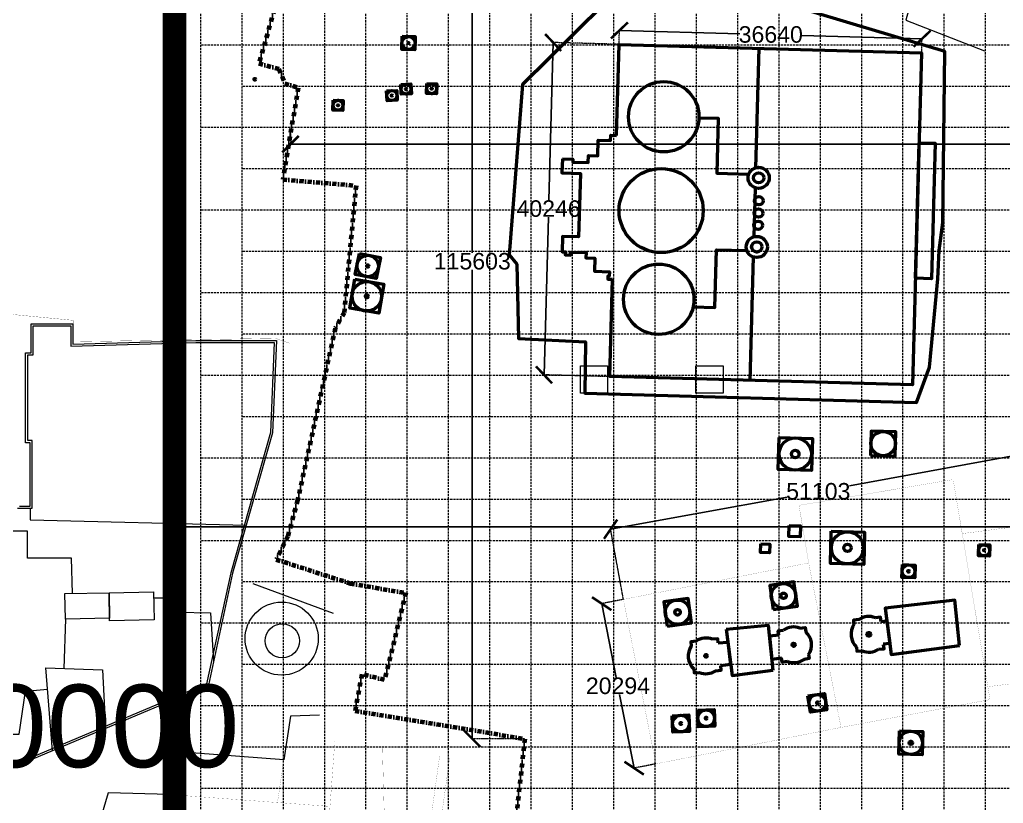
# Model space of a CAD drawing. Header units: millimetres. Extents: x 4203764 to 12476749, y 34048 to 3000914.
# Drawn here: x 11770686 to 11889748, y 2394672 to 2489546 of the extents above; entities that cross this region are included whole.
import ezdxf

# ---------------------------------------------------------------- set-up
doc = ezdxf.new("R2010")
doc.units = ezdxf.units.MM
doc.header["$MEASUREMENT"] = 0
doc.linetypes.add('DASHDOTX2', pattern=[2, 1, -0.5, 0, -0.5])
doc.linetypes.add('DASHED', pattern=[0.75, 0.5, -0.25])
for name, color, linetype, lineweight in [('2', 240, 'Continuous', 25), ('4', 1, 'Continuous', 35), ('A_SITE EDGE', 1, 'Continuous', 50), ('A_TEMPLE', 20, 'Continuous', 30), ('building property', 253, 'Continuous', 15), ('dimensions', 7, 'Continuous', 25), ('streets', 254, 'Continuous', 9)]:
    doc.layers.add(name, color=color, linetype=linetype, lineweight=lineweight)
doc.styles.get("Standard").update_dxf_attribs({"font": 'arial.ttf'})
doc.dimstyles.get("Standard").update_dxf_attribs({"dimtxt": 10000, "dimasz": 2000, "dimexe": 0.18, "dimexo": 0.0625, "dimgap": 0.09, "dimtad": 0, "dimtih": 1, "dimtoh": 1, "dimdec": 4, "dimzin": 0, "dimdsep": 46, "dimtxsty": 'Standard', "dimblk": 'ARCHTICK', "dimcen": 0, "dimadec": 0, "dimazin": 0, "dimtfac": 1, "dimtdec": 4, "dimtofl": 0, "dimtmove": 0, "dimatfit": 3, "dimldrblk": 'ARCHTICK', "dimfxl": 0, "dimtolj": 1, "dimtzin": 0, "dimlwe": 18, "dimarcsym": 0})

# ---------------------------------------------------------------- blocks, each defined once
blk = doc.blocks.new('GRID')
at = {"layer": 'building property', "color": 253, "linetype": 'DASHED', "lineweight": 15, "ltscale": 500}
for p, q in [((12611403, 2546471), (12611403, 2336221)), ((12621403, 2546471), (12621403, 2336221)), ((12631403, 2546471), (12631403, 2336221)), ((12641403, 2546471), (12641403, 2336221)), ((12651403, 2546471), (12651403, 2336221)), ((12661403, 2546471), (12661403, 2336221)), ((12671403, 2546471), (12671403, 2336221)), ((12681403, 2546471), (12681403, 2336221)), ((12691403, 2546471), (12691403, 2336221)), ((12701403, 2546471), (12701403, 2336221)), ((12616403, 2541471), (12616403, 2331221)), ((12626403, 2541471), (12626403, 2331221)), ((12636403, 2541471), (12636403, 2331221)), ((12646403, 2541471), (12646403, 2331221)), ((12656403, 2541471), (12656403, 2331221)), ((12666403, 2541471), (12666403, 2331221)), ((12676403, 2541471), (12676403, 2331221)), ((12686403, 2541471), (12686403, 2331221)), ((12696403, 2541471), (12696403, 2331221)), ((12706403, 2541471), (12706403, 2331221)), ((13056903, 2486471), (12611403, 2486471)), ((13061903, 2481471), (12616403, 2481471)), ((13056903, 2476471), (12611403, 2476471)), ((13061903, 2471471), (12616403, 2471471)), ((13056903, 2466471), (12611403, 2466471)), ((13061903, 2461471), (12616403, 2461471)), ((13056903, 2456471), (12611403, 2456471)), ((13061903, 2451471), (12616403, 2451471)), ((13056903, 2446471), (12611403, 2446471)), ((13061903, 2441471), (12616403, 2441471)), ((13056903, 2436471), (12611403, 2436471)), ((13061903, 2431471), (12616403, 2431471)), ((13056903, 2426471), (12611403, 2426471)), ((13061903, 2421471), (12616403, 2421471)), ((13056903, 2416471), (12611403, 2416471)), ((13061903, 2411471), (12616403, 2411471)), ((13056903, 2406471), (12611403, 2406471)), ((13061903, 2401471), (12616403, 2401471)), ((13056903, 2396471), (12611403, 2396471))]:
    blk.add_line(p, q, dxfattribs=at)
blk = doc.blocks.new('_ArchTick')
at = {"color": 0, "linetype": 'ByBlock', "lineweight": 30, "const_width": 0.15}
blk.add_lwpolyline([(-0.5, -0.5), (0.5, 0.5)], dxfattribs=at)
blk = doc.blocks.new('*D31')
at = {"layer": 'Defpoints', "color": 0, "lineweight": 30}
for p in [(11835260, 2486778), (11843238, 2486559), (11842130, 2446328)]:
    blk.add_point(p, dxfattribs=at)
at = {"layer": 'dimensions', "color": 0, "lineweight": -2}
for p, q in [((11835260, 2486778), (11834734, 2467685)), ((11834152, 2446548), (11834678, 2465642))]:
    blk.add_line(p, q, dxfattribs=at)
at = {"layer": 'dimensions', "color": 0, "linetype": 'DASHED', "lineweight": 18}
for p, q in [((11843238, 2486559), (11835260, 2486778)), ((11842130, 2446328), (11834152, 2446548))]:
    blk.add_line(p, q, dxfattribs=at)
at = {"layer": 'dimensions', "color": 0, "lineweight": -2, "xscale": 2000, "yscale": 2000, "zscale": 2000}
for p, rotation in [((11835260, 2486778), 88.42228293383742), ((11834152, 2446548), 268.4222829338374)]:
    blk.add_blockref('_ArchTick', p, dxfattribs=dict(at, rotation=rotation))
at = {"layer": 'dimensions', "color": 0, "lineweight": 35, "insert": (11834706, 2466663), "char_height": 2000, "attachment_point": 5}
blk.add_mtext('\\A1;40246', dxfattribs=at)
blk = doc.blocks.new('*D32')
at = {"layer": 'Defpoints', "color": 0, "lineweight": 30}
for p in [(11879910, 2487237), (11843238, 2486559), (11879863, 2485550)]:
    blk.add_point(p, dxfattribs=at)
at = {"layer": 'dimensions', "color": 0, "linetype": 'DASHED', "lineweight": 18}
for p, q in [((11843238, 2486559), (11843284, 2488246)), ((11879863, 2485550), (11879910, 2487237))]:
    blk.add_line(p, q, dxfattribs=at)
at = {"layer": 'dimensions', "color": 0, "lineweight": -2}
for p, q in [((11843284, 2488246), (11857838, 2487845)), ((11879910, 2487237), (11865356, 2487638))]:
    blk.add_line(p, q, dxfattribs=at)
at = {"layer": 'dimensions', "color": 0, "lineweight": -2, "xscale": 2000, "yscale": 2000, "zscale": 2000}
for p, rotation in [((11843284, 2488246), 178.4222829338373), ((11879910, 2487237), 358.4222829338373)]:
    blk.add_blockref('_ArchTick', p, dxfattribs=dict(at, rotation=rotation))
at = {"layer": 'dimensions', "color": 0, "lineweight": 35, "insert": (11861597, 2487742), "char_height": 2000, "attachment_point": 5}
blk.add_mtext('\\A1;36640', dxfattribs=at)
blk = doc.blocks.new('*D37')
at = {"layer": 'Defpoints', "color": 0, "lineweight": 30}
for p in [(11825469, 2518091), (11832563, 2518091), (11831825, 2402487)]:
    blk.add_point(p, dxfattribs=at)
at = {"layer": 'dimensions', "color": 0, "linetype": 'DASHED', "lineweight": 18}
for p, q in [((11832563, 2518091), (11825469, 2518091)), ((11831825, 2402487), (11825469, 2402487))]:
    blk.add_line(p, q, dxfattribs=at)
at = {"layer": 'dimensions', "color": 0, "lineweight": -2}
for p, q in [((11825469, 2518091), (11825469, 2461311)), ((11825469, 2402487), (11825469, 2459267))]:
    blk.add_line(p, q, dxfattribs=at)
at = {"layer": 'dimensions', "color": 0, "lineweight": -2, "xscale": 2000, "yscale": 2000, "zscale": 2000}
for p, rotation in [((11825469, 2518091), 90), ((11825469, 2402487), 270)]:
    blk.add_blockref('_ArchTick', p, dxfattribs=dict(at, rotation=rotation))
at = {"layer": 'dimensions', "color": 0, "lineweight": 35, "insert": (11825469, 2460289), "char_height": 2000, "attachment_point": 5}
blk.add_mtext('\\A1;115603', dxfattribs=at)
blk = doc.blocks.new('*D38')
at = {"layer": 'Defpoints', "color": 0, "lineweight": 30}
for p in [(11803461, 2475751), (12196809, 2474468), (12196809, 2428948)]:
    blk.add_point(p, dxfattribs=at)
at = {"layer": 'dimensions', "color": 0, "linetype": 'DASHED', "lineweight": 18}
for p, q in [((11803461, 2475751), (11803461, 2474468)), ((12196809, 2428948), (12196809, 2474468))]:
    blk.add_line(p, q, dxfattribs=at)
at = {"layer": 'dimensions', "color": 0, "lineweight": -2}
for p, q in [((11803461, 2474468), (11992142, 2474468)), ((12196809, 2474468), (12001222, 2474468))]:
    blk.add_line(p, q, dxfattribs=at)
at = {"layer": 'dimensions', "color": 0, "lineweight": -2, "xscale": 2000, "yscale": 2000, "zscale": 2000, "rotation": 180}
blk.add_blockref('_ArchTick', (11803461, 2474468), dxfattribs=at)
at = {"layer": 'dimensions', "color": 0, "lineweight": -2, "xscale": 2000, "yscale": 2000, "zscale": 2000}
blk.add_blockref('_ArchTick', (12196809, 2474468), dxfattribs=at)
at = {"layer": 'dimensions', "color": 0, "lineweight": 35, "insert": (11996682, 2474468), "char_height": 2000, "attachment_point": 5}
blk.add_mtext('\\A1;393347', dxfattribs=at)
blk = doc.blocks.new('*D40')
at = {"layer": 'Defpoints', "color": 0, "lineweight": 30}
for p in [(11892491, 2437018), (11894039, 2428521), (11843764, 2419360)]:
    blk.add_point(p, dxfattribs=at)
at = {"layer": 'dimensions', "color": 0, "lineweight": -2}
for p, q in [((11892491, 2437018), (11871117, 2433123)), ((11842216, 2427856), (11863590, 2431751))]:
    blk.add_line(p, q, dxfattribs=at)
at = {"layer": 'dimensions', "color": 0, "linetype": 'DASHED', "lineweight": 18}
for p, q in [((11894039, 2428521), (11892491, 2437018)), ((11843764, 2419360), (11842216, 2427856))]:
    blk.add_line(p, q, dxfattribs=at)
at = {"layer": 'dimensions', "color": 0, "lineweight": -2, "xscale": 2000, "yscale": 2000, "zscale": 2000}
for p, rotation in [((11892491, 2437018), 10.32796633569317), ((11842216, 2427856), 190.3279663356932)]:
    blk.add_blockref('_ArchTick', p, dxfattribs=dict(at, rotation=rotation))
at = {"layer": 'dimensions', "color": 0, "lineweight": 35, "insert": (11867353, 2432437), "char_height": 2000, "attachment_point": 5}
blk.add_mtext('\\A1;51103', dxfattribs=at)
blk = doc.blocks.new('*D41')
at = {"layer": 'Defpoints', "color": 0, "lineweight": 30}
for p in [(11843764, 2419360), (11847684, 2399448), (11845060, 2398932)]:
    blk.add_point(p, dxfattribs=at)
at = {"layer": 'dimensions', "color": 0, "linetype": 'DASHED', "lineweight": 18}
for p, q in [((11843764, 2419360), (11841140, 2418843)), ((11847684, 2399448), (11845059, 2398932))]:
    blk.add_line(p, q, dxfattribs=at)
at = {"layer": 'dimensions', "color": 0, "lineweight": -2}
for p, q in [((11841140, 2418843), (11842899, 2409909)), ((11845060, 2398932), (11843301, 2407866))]:
    blk.add_line(p, q, dxfattribs=at)
at = {"layer": 'dimensions', "color": 0, "lineweight": -2, "xscale": 2000, "yscale": 2000, "zscale": 2000}
for p, rotation in [((11841140, 2418843), 101.1362873642754), ((11845060, 2398932), 281.1362873642754)]:
    blk.add_blockref('_ArchTick', p, dxfattribs=dict(at, rotation=rotation))
at = {"layer": 'dimensions', "color": 0, "lineweight": 35, "insert": (11843100, 2408887), "char_height": 2000, "attachment_point": 5}
blk.add_mtext('\\A1;20294', dxfattribs=at)
blk = doc.blocks.new('*D42')
at = {"layer": '4', "color": 0, "linetype": 'DASHED', "lineweight": 18}
for p, q in [((11789424, 2546568), (11789424, 2428157)), ((12264489, 2546461), (12264489, 2428157))]:
    blk.add_line(p, q, dxfattribs=at)
at = {"layer": '4', "color": 0, "lineweight": -2}
for p, q in [((11789424, 2428158), (11986578, 2428158)), ((12264489, 2428158), (12067335, 2428158))]:
    blk.add_line(p, q, dxfattribs=at)
at = {"layer": 'Defpoints', "color": 0, "lineweight": 30}
for p in [(11789424, 2546568), (12264489, 2546461), (12264489, 2428158)]:
    blk.add_point(p, dxfattribs=at)
at = {"layer": '4', "color": 0, "lineweight": -2, "xscale": 2000, "yscale": 2000, "zscale": 2000, "rotation": 180}
blk.add_blockref('_ArchTick', (11789424, 2428158), dxfattribs=at)
at = {"layer": '4', "color": 0, "lineweight": -2, "xscale": 2000, "yscale": 2000, "zscale": 2000}
blk.add_blockref('_ArchTick', (12264489, 2428158), dxfattribs=at)
at = {"layer": '4', "color": 0, "lineweight": 30, "insert": (12026957, 2428158), "char_height": 10000, "attachment_point": 5}
blk.add_mtext('\\A1;475065.1106', dxfattribs=at)
blk = doc.blocks.new('*D43')
at = {"layer": '4', "color": 0, "linetype": 'DASHED', "lineweight": 18}
for p, q in [((11789424, 2546471), (11756492, 2546471)), ((12167563, 2261471), (11756492, 2261471))]:
    blk.add_line(p, q, dxfattribs=at)
at = {"layer": '4', "color": 0, "lineweight": -2}
for p, q in [((11756492, 2546471), (11756492, 2409077)), ((11756492, 2261471), (11756492, 2398865))]:
    blk.add_line(p, q, dxfattribs=at)
at = {"layer": 'Defpoints', "color": 0, "lineweight": 30}
for p in [(11756492, 2546471), (11789424, 2546471), (12167563, 2261471)]:
    blk.add_point(p, dxfattribs=at)
at = {"layer": '4', "color": 0, "lineweight": -2, "xscale": 2000, "yscale": 2000, "zscale": 2000}
for p, rotation in [((11756492, 2546471), 90), ((11756492, 2261471), 270)]:
    blk.add_blockref('_ArchTick', p, dxfattribs=dict(at, rotation=rotation))
at = {"layer": '4', "color": 0, "lineweight": 30, "insert": (11756492, 2403971), "char_height": 10000, "attachment_point": 5}
blk.add_mtext('\\A1;285000.0000', dxfattribs=at)

msp = doc.modelspace()

# ---------------------------------------------------------------- linework, layer by layer
at = {"layer": '2', "const_width": 23.31871}
msp.add_lwpolyline([(11803401.25464, 2450363.948), (11801650.16051, 2450966.22667), (11777197.70545, 2450557.42107), (11777196.68337, 2453143.82792), (11741422.602, 2456594.97568), (11741800.71755, 2460514.46497), (11741800.41235, 2461286.78746), (11722716.70351, 2463126.92915), (11721249.29166, 2462910.80639), (11717742.39952, 2474002.72901)], dxfattribs=at)
at = {"layer": '4', "lineweight": 30, "const_width": 2852.91097}
msp.add_lwpolyline([(11789423.9766, 2546567.61517), (11908223.9766, 2546567.61517), (11908223.9766, 2378367.61517), (11789423.9766, 2378367.61517), (11789423.9766, 2546567.61517)], dxfattribs=at)
at = {"layer": 'A_SITE EDGE', "linetype": 'DASHDOTX2', "lineweight": 80, "ltscale": 500}
msp.add_lwpolyline([(11847419.99194, 2518629.13737), (11809487.47738, 2517254.17205), (11807367.79323, 2501094.49548), (11804492.46655, 2501311.25822), (11799653.76697, 2484261.21454), (11802072.58821, 2483574.76766), (11802791.9766, 2481833.91959), (11804387.50642, 2481301.29674), (11802534.95038, 2470200.93869), (11811395.55069, 2469455.31252), (11809950.65008, 2454071.24285), (11808885.69947, 2452216.44387), (11804327.54721, 2431354.51327), (11803128.13969, 2427014.07885), (11801740.15155, 2424201.80949), (11810734.40533, 2421295.98429), (11817410.97326, 2420142.74871), (11814863.64091, 2409621.76921), (11812095.60184, 2410291.96493), (11811286.29074, 2405865.6143), (11831825.36152, 2402487.37316), (11830516.89224, 2390691.44901)], dxfattribs=at)
at = {"layer": 'A_TEMPLE', "color": 1, "lineweight": 50}
for p, q in [((11860161.31235, 2486092.63142), (11859762.83276, 2471625.25431)), ((11859695.90645, 2469195.39776), (11859532.39647, 2463258.93196)), ((11859465.47016, 2460829.07541), (11859053.23557, 2445862.30302))]:
    msp.add_line(p, q, dxfattribs=at)
for points in [[(11833006.95616, 2501870.55868), (11841548.99629, 2501635.28254), (11841264.27595, 2491298.09947), (11831550.79189, 2481688.80975), (11829951.38182, 2461094.68734), (11830845.92745, 2459946.86579), (11831068.30251, 2450940.54785), (11839185.44169, 2450525.18996), (11839078.73077, 2444326.92149), (11879250.97813, 2443186.7452), (11880813.71287, 2447472.66064), (11881830.51359, 2458163.9738), (11881988.21413, 2461585.60604), (11882435.57876, 2464960.5571), (11882664.49013, 2485711.43446), (11871981.97251, 2488891.84603), (11865242.92552, 2490898.20293), (11845511.71179, 2493491.01982), (11845934.13229, 2508827.6063)], [(11842933.92205, 2475525.54987), (11843237.81331, 2486558.76076), (11879863.47861, 2485549.96836), (11878755.40182, 2445319.63996), (11842129.73652, 2446328.43236), (11842454.44897, 2458117.58702)], [(11852904.05636, 2477676.40302), (11855239.0292, 2477612.09012), (11855056.00059, 2470966.97184), (11858938.8547, 2470860.02515)], [(11836374.46123, 2472682.87755), (11837657.30397, 2472647.5438), (11837647.50009, 2472291.59984), (11839509.24158, 2472240.3213), (11839533.1756, 2473109.28029), (11840664.15382, 2473078.12939), (11840716.00082, 2474960.50957), (11842212.54471, 2474919.28979), (11842229.77731, 2475544.94435), (11842933.92205, 2475525.54987)], [(11836374.46123, 2472682.87755), (11836328.03335, 2470997.24602), (11838555.67513, 2470935.88937), (11838343.96389, 2463249.40687), (11836386.33878, 2463303.32636), (11836335.28381, 2461449.70202), (11836735.74972, 2461438.67186), (11836725.48247, 2461065.90471), (11837356.76504, 2461048.51709), (11837366.36273, 2461396.97497), (11839243.59684, 2461345.26971), (11839226.41598, 2460721.4935), (11840308.69114, 2460691.68405), (11840264.4896, 2459086.88305), (11842061.9183, 2459037.3759), (11842046.85861, 2458490.61204), (11841875.15149, 2458495.34143), (11841865.19391, 2458133.81706), (11842454.44897, 2458117.58702)], [(11852199.66743, 2454789.70005), (11854822.68329, 2454717.45349), (11855014.62396, 2461686.13677), (11858703.66535, 2461584.52832)], [(11874949.30813, 2416701.01314), (11874894.13254, 2417208.93004), (11874260.51202, 2417140.09911)], [(11856200.88121, 2415744.01159), (11861291.13301, 2416257.92307), (11861859.88476, 2410775.88831)], [(11865132.24733, 2415881.71898), (11865772.96032, 2415961.83316), (11865836.63193, 2415445.944)], [(11872257.68876, 2416922.53012), (11871615.76297, 2416852.79698), (11871672.72292, 2416336.12371)], [(11874949.30813, 2416701.01314), (11875649.8846, 2416765.01566), (11875997.78344, 2414024.66113), (11875212.5244, 2413937.98944)], [(11855247.19136, 2414091.80133), (11855192.01576, 2414599.71823), (11854558.39525, 2414530.88731)], [(11856200.88121, 2415744.01159), (11856927.63485, 2410136.98917), (11861859.84443, 2410776.27702)], [(11862564.17407, 2415045.72594), (11861428.93624, 2414890.28131), (11861722.08153, 2412143.53007), (11862944.9469, 2412296.43606)], [(11862564.17407, 2415045.72594), (11862500.78458, 2415552.68323), (11863133.20799, 2415631.76089)], [(11852555.57198, 2414313.31831), (11851913.64619, 2414243.58518), (11851970.60614, 2413726.91191)], [(11855247.19136, 2414091.80133), (11856387.68888, 2414202.22489), (11856735.58773, 2411461.87036), (11855510.40763, 2411328.77763)], [(11871977.88543, 2413568.05064), (11872032.36643, 2413073.8635), (11872649.6838, 2413133.90693)], [(11874650.90309, 2413328.5557), (11875308.71165, 2413392.5375), (11875251.41315, 2413919.99663)], [(11863631.92364, 2411832.87275), (11862977.08132, 2411743.50101), (11862911.25291, 2412269.9636)], [(11866177.75205, 2412682.07176), (11866238.6526, 2412188.6346), (11865624.11888, 2412104.7641)], [(11854948.78631, 2410719.34389), (11855606.59487, 2410783.3257), (11855549.29638, 2411310.78482)], [(11852275.76865, 2410958.83883), (11852330.24965, 2410464.6517), (11852947.56702, 2410524.69513)]]:
    msp.add_lwpolyline(points, dxfattribs=at)
for points in [[(11816982.7455, 2487539.1137), (11818569.30234, 2487495.41454), (11818525.60329, 2485908.85745), (11816939.04645, 2485952.55661)], [(11816812.01417, 2481716.11486), (11818033.34707, 2481779.47862), (11818095.91749, 2480573.43733), (11816874.58459, 2480510.07357)], [(11819962.19689, 2481809.37421), (11821184.70874, 2481775.70217), (11821151.45829, 2480568.4967), (11819928.94644, 2480602.16874)], [(11815097.60413, 2480925.69388), (11816318.93703, 2480989.05764), (11816381.50745, 2479783.01635), (11815160.17455, 2479719.65259)], [(11808622.52596, 2479799.27144), (11809845.03781, 2479765.59941), (11809811.78736, 2478558.39394), (11808589.27551, 2478592.06597)], [(11879562.87645, 2474636.17274), (11881504.00509, 2474582.70761), (11881052.36898, 2458185.40649), (11879111.24034, 2458238.87162)], [(11811800.71888, 2461248.46051), (11814343.98274, 2460739.93602), (11813835.45827, 2458196.67218), (11811292.19441, 2458705.19667)], [(11811265.94099, 2458128.5021), (11814779.80999, 2457507.27688), (11814158.58478, 2453993.40789), (11810644.71577, 2454614.63311)], [(11873678.32853, 2436776.78701), (11876641.5803, 2436695.16922), (11876723.19809, 2439658.42099), (11873759.94632, 2439740.03878)], [(11862601.67838, 2438964.54511), (11866630.7475, 2438853.57117), (11866523.42202, 2434956.96428), (11862494.35289, 2435067.93822)], [(11863837.46082, 2428310.12603), (11865181.13636, 2428273.11674), (11865144.45252, 2426941.25712), (11863800.77699, 2426978.2664)], [(11868922.23677, 2427603.82118), (11872951.3059, 2427492.84725), (11872843.98041, 2423596.24036), (11868814.91129, 2423707.2143)], [(11860376.60672, 2426067.7541), (11861465.67455, 2426037.75756), (11861436.83295, 2424990.62168), (11860347.76512, 2425020.61823)], [(11886771.80665, 2425999.14946), (11888120.6668, 2425961.99724), (11888083.51471, 2424613.13684), (11886734.65456, 2424650.28906)], [(11877523.97696, 2423566.83934), (11879065.84431, 2423524.37119), (11879023.42549, 2421984.29473), (11877481.55814, 2422026.76288)], [(11861884.59213, 2418124.18944), (11864820.49663, 2418534.05192), (11864410.63415, 2421469.95643), (11861474.72964, 2421060.09394)], [(11849056.03885, 2416130.1354), (11851991.94336, 2416539.99789), (11851582.08088, 2419475.90239), (11848646.17637, 2419066.03991)], [(11884459.57617, 2413794.20067), (11883890.82442, 2419276.23542), (11875448.12666, 2418295.47568), (11876174.88031, 2412688.45326)], [(11866102.27978, 2407685.55911), (11868085.83244, 2407979.5378), (11868379.81115, 2405995.98502), (11866396.25849, 2405702.00633)], [(11849674.30883, 2405283.52155), (11851677.63667, 2405370.59734), (11851764.71247, 2403367.26937), (11849761.38462, 2403280.19358)], [(11852733.26067, 2405932.21615), (11854736.58851, 2406019.29194), (11854823.66431, 2404015.96398), (11852820.33646, 2403928.88819)], [(11877181.75884, 2403439.65476), (11880005.0217, 2403361.89273), (11879927.25967, 2400538.62982), (11877103.99681, 2400616.39185)]]:
    msp.add_lwpolyline(points, close=True, dxfattribs=at)
for centre, radius in [((11817754.1744, 2486723.98564), 793.57927), ((11817754.1744, 2486723.98564), 53.69347), ((11799157.84507, 2482331.15947), 112.19842), ((11817453.96593, 2481144.77613), 603.83162), ((11820556.8277, 2481188.93548), 603.83162), ((11820556.8277, 2481188.93548), 75.15519), ((11848644.55903, 2477793.72372), 4261.11272), ((11815739.55589, 2480354.35515), 603.83162), ((11815739.55589, 2480354.35515), 75.15519), ((11817453.96593, 2481144.77613), 75.15519), ((11809217.15677, 2479178.83272), 603.83162), ((11809217.15677, 2479178.83272), 75.15519), ((11848331.70391, 2466435.06645), 5089.36552), ((11860134.16876, 2470399.17652), 1281.07657), ((11860134.16876, 2470399.17652), 621.43676), ((11860156.85915, 2467618.1794), 508.54951), ((11860115.85376, 2466129.41947), 508.54951), ((11860075.34842, 2464658.81465), 508.54951), ((11859903.73247, 2462032.85417), 1281.07657), ((11859903.73247, 2462032.85417), 621.43676), ((11812818.08857, 2459722.56634), 1296.80263), ((11812818.08865, 2459722.56635), 128.91015), ((11848035.89457, 2455695.28119), 4261.11272), ((11812712.26288, 2456060.95499), 1784.18021), ((11812712.26286, 2456060.95499), 189.02682), ((11875200.76336, 2438217.60401), 1482.18777), ((11864562.55017, 2436960.75469), 1949.04234), ((11864562.55017, 2436960.75469), 453.08006), ((11870883.10856, 2425600.03076), 1949.04234), ((11870883.10856, 2425600.03076), 453.08006), ((11887427.66068, 2425306.14322), 674.68585), ((11887427.66068, 2425306.14322), 81.24765), ((11878273.70101, 2422775.56698), 770.33032), ((11878273.70101, 2422775.56698), 99.96717), ((11863147.61319, 2419797.07295), 1482.18777), ((11863147.61319, 2419797.07295), 331.96542), ((11850319.05991, 2417803.01892), 1482.18777), ((11850319.05991, 2417803.01892), 331.96542), ((11873465.3285, 2415132.88946), 226.10802), ((11864369.65657, 2413861.90147), 199.98752), ((11853763.21172, 2412523.67765), 163.80362), ((11867241.04546, 2406840.77212), 1002.60968), ((11867241.04546, 2406840.77212), 121.53634), ((11850719.51065, 2404325.39551), 1002.60968), ((11853778.46249, 2404974.09012), 1002.60968), ((11853778.46249, 2404974.09012), 121.53634), ((11850719.51065, 2404325.39551), 121.53634), ((11878554.50925, 2401989.14229), 1412.16679), ((11878554.50925, 2401989.14229), 203.26287)]:
    msp.add_circle(centre, radius, dxfattribs=at)
at = {"layer": 'A_TEMPLE', "lineweight": 50}
for centre, start, end in [((11873465.3285, 2415132.88946), 68.3883287665, 124.0112618858), ((11864369.65657, 2413861.90147), 69.3157559643, 124.9386890826), ((11873465.3285, 2415132.88946), 146.1296639822, 226.4525197822), ((11853763.21172, 2412523.67765), 68.3883287665, 124.0112618858), ((11853763.21172, 2412523.67765), 146.1296639822, 226.4525197822), ((11873465.3285, 2415132.88946), 247.8030704589, 303.3077375415), ((11853763.21172, 2412523.67765), 247.8030704589, 303.3077375415)]:
    msp.add_arc(centre, 2158.98296, start, end, dxfattribs=at)
at = {"layer": 'A_TEMPLE', "color": 1, "lineweight": 50}
for start, end in [(326.8744980714, 47.1973538699), (250.0192803092, 305.523947396)]:
    msp.add_arc((11864369.65657, 2413861.90147), 2158.98296, start, end, dxfattribs=at)
at = {"layer": 'building property'}
msp.add_line((11874468.80826, 2487178.27059), (11874468.80826, 2487178.27059), dxfattribs=at)
for points in [[(11889589.58305, 2497345.00521), (11880151.4159, 2497559.20382), (11877945.7375, 2489504.10466), (11887459.48835, 2485755.71039)], [(11770417.28102, 2430388.39627), (11772201.0263, 2430389.10116), (11772197.79012, 2438578.35274), (11771658.02457, 2438578.13944), (11771653.91758, 2448971.02934), (11772315.67946, 2448971.29085), (11772314.29545, 2452473.56505), (11776869.65871, 2452475.3652), (11776870.63482, 2450005.3005), (11792014.48547, 2450457.90353), (11801505.54725, 2450461.65415), (11801055.1819, 2439584.09336), (11796225.43812, 2422595.41356), (11793318.40117, 2409148.24498), (11768575.41604, 2398736.62054)], [(11771953.91777, 2430389.00351), (11771954.46346, 2429008.12106), (11798121.42779, 2428360.92898)], [(11777089.16922, 2420082.80233), (11776968.00385, 2424364.61449), (11771637.05684, 2424362.50784), (11771635.76174, 2427639.79886), (11765458.04867, 2427637.35759), (11761469.76028, 2399579.07138)], [(11798925.6756, 2421286.76922), (11808628.68234, 2417684.52942)], [(11786915.85275, 2419536.55625), (11789787.94081, 2419544.15459), (11789792.55516, 2417799.98074), (11793779.14979, 2417718.78508), (11794166.12795, 2411900.13766)], [(11776229.32475, 2416976.8827), (11776024.75264, 2411010.63732)], [(11774656.8419, 2401027.53501), (11773865.58215, 2411084.67149), (11780723.84996, 2410849.5135), (11781069.82491, 2403726.06028)], [(11762803.30197, 2408960.76366), (11767144.22177, 2408506.25143), (11766574.87148, 2403035.07647), (11770623.09963, 2403036.67622), (11771383.05097, 2408270.05831), (11774070.39132, 2408481.48869)]]:
    msp.add_lwpolyline(points, dxfattribs=at)
for points in [[(11838561.91686, 2444317.09434), (11838560.60597, 2447634.35379), (11841853.24403, 2447635.65496), (11841854.55493, 2444318.3955)], [(11852545.21892, 2444322.62017), (11852543.90803, 2447639.87963), (11855836.5461, 2447641.18079), (11855837.85699, 2444323.92133)], [(11776168.78763, 2420064.75845), (11781508.26451, 2420169.4377), (11781568.80163, 2417081.56195), (11776229.32475, 2416976.8827)], [(11781508.26451, 2420169.4377), (11786901.37242, 2420275.16838), (11786967.71646, 2416891.09349), (11781574.60854, 2416785.36282)]]:
    msp.add_lwpolyline(points, close=True, dxfattribs=at)
at = {"layer": 'building property', "lineweight": 35, "const_width": 14.26455}
for points in [[(11866185.14467, 2423773.07886), (11865018.80931, 2430746.68374), (11883681.32369, 2433867.98912), (11888136.71068, 2407228.9027), (11870104.70352, 2403861.67943)], [(11884775.41804, 2427326.31852), (11894039.37467, 2428521.41658), (11896583.54819, 2409905.3599), (11887876.23011, 2408786.33515)], [(11801889.52184, 2394768.73834), (11808249.52428, 2394299.17761), (11808827.97585, 2402134.06071)], [(11808249.52428, 2394299.17761), (11808131.37862, 2392698.9443), (11808004.00198, 2390973.68132), (11814897.1421, 2390464.75889), (11814595.32398, 2401337.66725)], [(11814897.1421, 2390464.75889), (11819982.5453, 2389295.9071), (11821513.43701, 2400382.36858)], [(11788813.11415, 2395734.1731), (11801889.52184, 2394768.73834), (11802663.18053, 2399957.76925)], [(11821187.07881, 2389019.05174), (11822732.94703, 2400213.9706)]]:
    msp.add_lwpolyline(points, dxfattribs=at)
msp.add_lwpolyline([(11843764.23978, 2419359.52387), (11866185.14467, 2423773.07886), (11870104.70352, 2403861.67943), (11847683.79863, 2399448.12444)], close=True, dxfattribs=at)
at = {"layer": 'building property'}
for centre, radius in [((11802399.07661, 2414615.42959), 4424.23301), ((11802467.26874, 2414343.41912), 2072.126)]:
    msp.add_circle(centre, radius, dxfattribs=at)
at = {"layer": 'streets'}
for points in [[(11770653.08176, 2430635.59802), (11771953.82012, 2430636.11204), (11771950.77925, 2438331.14656), (11771411.0137, 2438330.93326), (11771406.7114, 2449218.04021), (11772068.47328, 2449218.30173), (11772067.08928, 2452720.57592), (11777116.66958, 2452722.57138), (11777117.64277, 2450259.90169), (11792010.74483, 2450705.01061), (11801763.10279, 2450708.86449), (11801300.8691, 2439544.65072), (11796465.29374, 2422535.45825), (11793532.76054, 2408970.35091), (11768606.88929, 2398481.76965)], [(11806974.93161, 2405339.75383), (11803452.62409, 2405230.73636), (11802663.18053, 2399957.76925), (11789338.73268, 2400963.09679), (11788813.11415, 2395734.1731), (11781381.45884, 2395950.93019), (11779373.26073, 2389128.25196), (11769118.53373, 2390836.05865)]]:
    msp.add_lwpolyline(points, dxfattribs=at)

# ---------------------------------------------------------------- block references
at = {"layer": '4', "lineweight": 35}
msp.add_blockref('GRID', (-818840.49034, 0), dxfattribs=at)

# ---------------------------------------------------------------- dimensions: what is measured, and where the dimension line sits
at = {"layer": '4', "lineweight": 30}
dim = msp.add_linear_dim(base=(11756491.8714410309, 2546470.7113984558), p1=(12167562.7532619406, 2261470.7113984558), p2=(11789423.9765982199, 2546470.7113984558), angle=90, dimstyle='Standard', dxfattribs=at)
dim.commit()
dim.dimension.update_dxf_attribs({"geometry": '*D43', "text_midpoint": (11756491.8714410309, 2403970.7113984581)})
dim = msp.add_linear_dim(base=(12264489.0871754196, 2428157.6670843181), p1=(11789423.9765982199, 2546567.6151668648), p2=(12264489.0871754196, 2546460.6544161211), dimstyle='Standard', dxfattribs=at)
dim.commit()
dim.dimension.update_dxf_attribs({"geometry": '*D42', "text_midpoint": (12026956.5318868198, 2428157.6670843181)})
at = {"layer": 'dimensions', "lineweight": 35}
dim = msp.add_linear_dim(base=(11825469.13576, 2518090.59707), p1=(11831825.36152, 2402487.37316), p2=(11832562.75326, 2518090.59707), angle=90, dimstyle='Standard', override={"dimtxt": 2000, "dimdec": 0}, dxfattribs=at)
dim.commit()
dim.dimension.update_dxf_attribs({"geometry": '*D37', "text_midpoint": (11825469.13576, 2460288.98511)})
for p1, p2, distance, picture, middle in [((11843237.81331, 2486558.76076), (11879863.47861, 2485549.96836), 1687.8794, '*D32', (11861597.11813, 2487741.60408)), ((11842129.73652, 2446328.43236), (11843237.81331, 2486558.76076), 7980.95863, '*D31', (11834705.84188, 2466663.33532)), ((11843764.23978, 2419359.52387), (11894039.37467, 2428521.41658), 8636.52977, '*D40', (11867353.42916, 2432437.06789)), ((11843764.23978, 2419359.52387), (11847683.79863, 2399448.12444), -2674.48756, '*D41', (11843099.89081, 2408887.2645))]:
    dim = msp.add_aligned_dim(p1=p1, p2=p2, distance=distance, dimstyle='Standard', override={"dimtxt": 2000, "dimdec": 0}, dxfattribs=at)
    dim.commit()
    dim.dimension.update_dxf_attribs({"geometry": picture, "text_midpoint": middle})
dim = msp.add_linear_dim(base=(12196808.68875, 2474467.70653), p1=(11803461.2284, 2475751.11771), p2=(12196808.68875, 2428948.19263), dimstyle='Standard', override={"dimtxt": 2000, "dimdec": 0}, dxfattribs=at)
dim.commit()
dim.dimension.update_dxf_attribs({"geometry": '*D38', "text_midpoint": (11996682.05425, 2474467.70653), "dimtype": 160})

doc.saveas('drawing.dxf')
